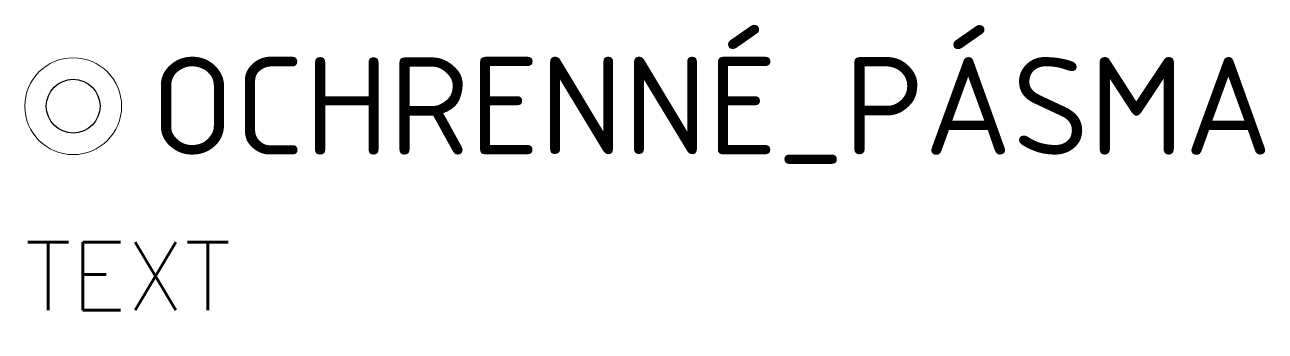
# Model space of a CAD drawing. Header units: metres. Extents: x 0 to 45.8, y -6.5 to 4.8.
import ezdxf
from ezdxf.enums import TextEntityAlignment as Align

# ---------------------------------------------------------------- set-up
doc = ezdxf.new("R2010")
doc.units = ezdxf.units.M
doc.linetypes.add('DASHED2', pattern=[0.375, 0.25, -0.125])
doc.styles.add('DP_ISOCPEUR', font='isocpeur.ttf')
doc.styles.get("Standard").update_dxf_attribs({"font": 'romans.shx'})

# ---------------------------------------------------------------- blocks, each defined once
blk = doc.blocks.new('DP_Symbol ochraného pásma')
at = {"linetype": 'DASHED2', "lineweight": 9, "ltscale": 3}
blk.add_circle((0.0893, 0.0893), 0.0893, dxfattribs=at)
blk.add_circle((0.0893, 0.0893), 0.0496)

msp = doc.modelspace()

# ---------------------------------------------------------------- block references
at = {"xscale": 20, "yscale": 20, "zscale": 20}
msp.add_blockref('DP_Symbol ochraného pásma', (0, 0), dxfattribs=at)

# ---------------------------------------------------------------- texts
at = {"style": 'DP_ISOCPEUR'}
msp.add_attdef('OCHRENNÉ_PÁSMA', (4.637, 0), 'OCHRANNÉ PÁSMA:', height=3.6, dxfattribs=at)
at = {"color": 0, "lineweight": 30, "flags": 104}
msp.add_attdef('TEXT', text='', height=2.5, dxfattribs=at).set_placement((0, -3.237), align=Align.TOP_LEFT)

doc.saveas('drawing.dxf')
